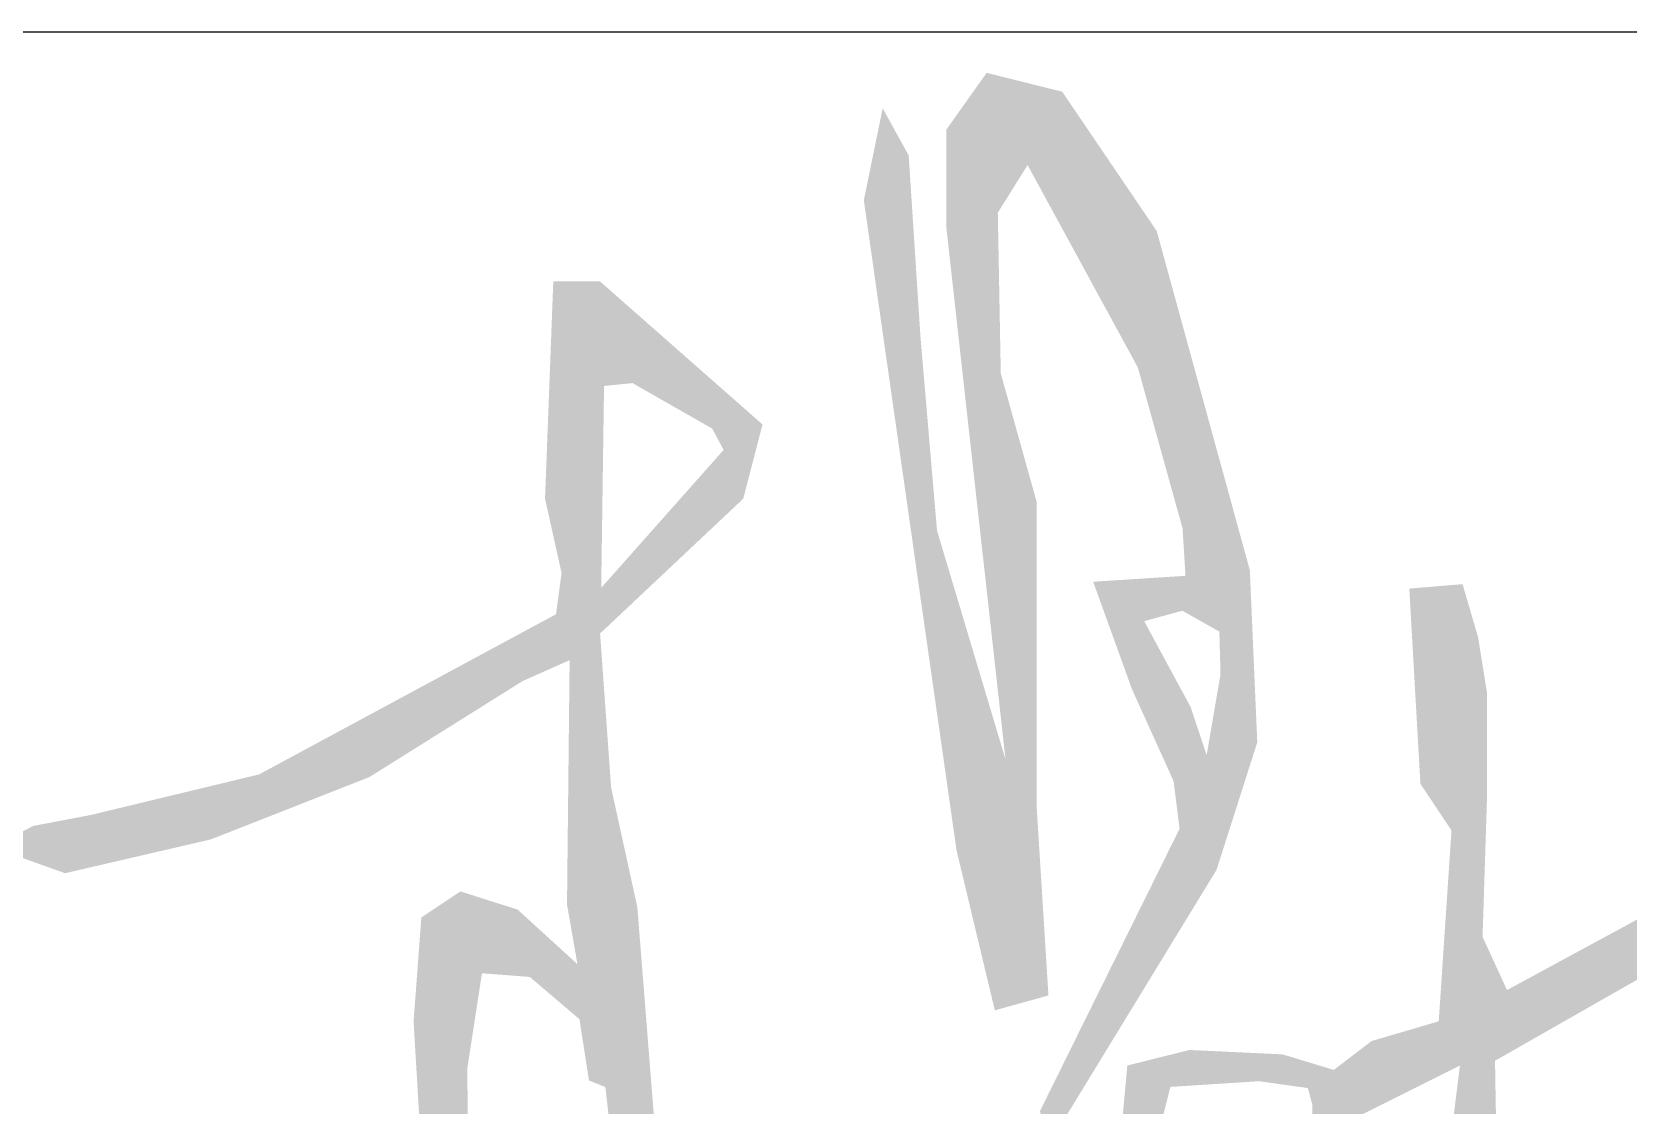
# Model space of a CAD drawing. Extents: x -2746917 to -971774, y -3334247 to -3250358.
# Drawn here: x -2028841 to -2028207, y -3307756 to -3307330 of the extents above; entities that cross this region are included whole.
import ezdxf

# ---------------------------------------------------------------- set-up
doc = ezdxf.new("R2010")
doc.units = 0
doc.header["$LTSCALE"] = 1000
doc.header["$MEASUREMENT"] = 0
doc.layers.get('0').update_dxf_attribs({"linetype": 'CONTINUOUS'})
doc.layers.add('HATCH', color=254, linetype='CONTINUOUS')
doc.layers.add('PUB_TITLE', color=4, linetype='CONTINUOUS')

# ---------------------------------------------------------------- blocks, each defined once
blk = doc.blocks.new('*U3516')
for points in [[(695289.35, -15938.74), (695295.3, -16251.21), (695295.3, -15930.35)], [(695295.3, -16251.21), (695295.3, -15930.35), (695299.53, -16289.18)], [(695299.53, -16289.18), (695299.53, -15931.41), (695300.39, -16296.94)], [(695300.39, -16296.94), (695300.39, -15931.62), (695302.24, -16313.57)], [(695320.74, -15987.61), (695320.74, -15936.7), (695326.29, -15997.8)], [(695278.24, -15954.41), (695286.28, -16170.12), (695286.28, -15943.07)], [(695286.28, -15943.07), (695289.35, -16197.7), (695289.35, -15938.74)], [(695286.28, -16170.12), (695286.28, -15943.07), (695289.35, -16197.7)], [(695289.35, -16197.7), (695289.35, -15938.74), (695295.3, -16251.21)], [(695326.29, -15997.8), (695326.29, -15938.09), (695328.4, -16001.67)], [(695328.4, -16001.67), (695328.4, -15938.62), (695333.69, -16011.39)], [(695333.69, -16011.39), (695333.69, -15939.94), (695342.24, -16027.08)], [(695342.24, -16027.08), (695342.24, -15942.07), (695342.57, -16027.68)], [(695342.57, -16027.68), (695342.57, -15942.56), (695361.44, -16062.33)], [(695222.43, -15992.97), (695230.77, -16091.68), (695230.77, -15952.33)], [(695230.77, -16091.68), (695230.77, -15952.33), (695234.97, -16121.13)], [(695271.05, -15964.56), (695276.64, -16083.39), (695276.64, -15956.67)], [(695276.64, -15956.67), (695278.24, -16097.8), (695278.24, -15954.41)], [(695276.64, -16083.39), (695276.64, -15956.67), (695278.24, -16097.8)], [(695278.24, -16097.8), (695278.24, -15954.41), (695286.28, -16170.12)], [(695234.97, -16121.13), (695234.97, -15959.96), (695237.39, -16138.1)], [(695237.39, -16138.1), (695237.39, -15964.36), (695241.02, -16163.5)], [(695270.37, -15965.51), (695271.05, -16033.14), (695271.05, -15964.56)], [(695270.37, -16027.05), (695270.37, -15965.51), (695271.05, -16033.14)], [(695271.05, -16033.14), (695271.05, -15964.56), (695276.64, -16083.39)], [(695241.02, -16163.5), (695241.02, -15970.94), (695243.25, -16179.14)], [(695243.25, -16179.14), (695243.25, -15974.99), (695246.91, -16204.76)], [(695361.44, -16062.33), (695361.44, -15970.37), (695373.02, -16083.58)], [(695246.91, -16204.76), (695246.91, -15981.63), (695254.03, -16254.71)], [(695219.04, -16009.47), (695222.43, -16033.2), (695222.43, -15992.97)], [(695222.43, -16033.2), (695222.43, -15992.97), (695230.77, -16091.68)], [(695373.02, -16083.58), (695373.02, -15987.43), (695374.01, -16085.41)], [(695374.01, -16085.41), (695374.01, -15988.89), (695378.06, -16092.83)], [(695378.06, -16092.83), (695378.06, -15994.85), (695378.96, -16094.49)], [(695378.96, -16094.49), (695378.96, -15996.18), (695382.65, -16101.27)], [(695382.65, -16101.27), (695382.65, -16001.62), (695385.49, -16106.48)], [(695385.49, -16106.48), (695385.49, -16005.81), (695387.88, -16110.88)], [(695387.88, -16110.88), (695387.88, -16009.33), (695389.19, -16113.28)], [(695389.19, -16113.28), (695389.19, -16011.26), (695393.13, -16127.44)], [(695302.24, -16313.57), (695302.24, -16017.18), (695304.09, -16330.2)], [(695393.13, -16127.44), (695393.13, -16017.06), (695400.9, -16155.38)], [(695400.9, -16155.38), (695400.9, -16028.51), (695402.31, -16160.45)], [(695402.31, -16160.45), (695402.31, -16033.64), (695409.37, -16185.83)], [(695021.1, -16194.79), (695026.23, -16217.84), (695026.23, -16059.89)], [(695026.23, -16217.84), (695026.23, -16059.89), (695027.94, -16225.51)], [(695027.94, -16225.51), (695027.94, -16059.89), (695031.36, -16240.9)], [(695036.37, -16455.97), (695036.37, -16059.89), (695041.21, -16483.79)], [(695041.21, -16516.89), (695041.21, -16059.89), (695042.51, -16517.99)], [(695042.51, -16517.99), (695042.51, -16059.89), (695044.14, -16528.59)], [(695044.14, -16528.59), (695044.14, -16059.89), (695048.37, -16556.04)], [(695048.37, -16556.04), (695048.37, -16059.89), (695053.94, -16558.25)], [(695053.94, -16558.25), (695053.94, -16059.89), (695055.29, -16558.79)], [(695409.37, -16185.83), (695409.37, -16059.36), (695411.39, -16193.13)], [(695411.39, -16193.13), (695411.39, -16066.75), (695414.31, -16203.61)], [(695075.43, -16123), (695075.43, -16077.62), (695078.42, -16124.71)], [(695078.42, -16124.71), (695078.42, -16080.26), (695084.79, -16128.34)], [(695414.31, -16203.61), (695414.31, -16077.36), (695415.09, -16206.43)], [(695415.09, -16206.43), (695415.09, -16080.22), (695415.4, -16207.53)], [(695415.4, -16207.53), (695415.4, -16081.34), (695416.83, -16212.68)], [(695084.79, -16128.34), (695084.79, -16085.86), (695085.01, -16128.47)], [(695085.01, -16128.47), (695085.01, -16086.06), (695087.07, -16129.65)], [(695087.07, -16129.65), (695087.07, -16087.87), (695096.04, -16134.77)], [(695254.03, -16254.71), (695254.03, -16091.26), (695254.24, -16256.16)], [(695254.24, -16256.16), (695254.24, -16094.44), (695261.54, -16307.33)], [(695416.83, -16212.68), (695416.83, -16086.55), (695416.94, -16213.08)], [(695416.94, -16213.08), (695416.94, -16086.96), (695417.05, -16214.86)], [(695417.05, -16214.86), (695417.05, -16087.36), (695418.79, -16242.65)], [(695418.79, -16265.46), (695418.79, -16093.69), (695421.26, -16266.84)], [(695096.04, -16134.77), (695096.04, -16095.77), (695107.64, -16141.39)], [(695421.26, -16266.84), (695421.26, -16102.67), (695421.86, -16267.18)], [(695421.86, -16267.18), (695421.86, -16104.87), (695422.02, -16267.27)], [(695107.64, -16141.39), (695107.64, -16105.98), (695109.54, -16142.47)], [(695109.54, -16142.47), (695109.54, -16107.65), (695111.17, -16143.4)], [(695111.17, -16143.4), (695111.17, -16109.09), (695124.92, -16151.25)], [(695422.02, -16267.27), (695422.02, -16105.45), (695431.92, -16272.84)], [(695124.92, -16151.25), (695124.92, -16121.19), (695131.99, -16164.5)], [(695304.09, -16330.2), (695304.09, -16116.98), (695306.51, -16352.02)], [(695306.51, -16352.02), (695306.51, -16125.66), (695307.03, -16356.69)], [(695431.92, -16272.84), (695431.92, -16141.51), (695438.08, -16276.3)], [(695124.92, -16172.46), (695131.99, -16206.27), (695131.99, -16164.5)], [(695438.08, -16276.3), (695438.08, -16163.97), (695439.81, -16277.27)], [(695111.17, -16187.95), (695124.92, -16212.92), (695124.92, -16172.46)], [(695439.81, -16277.27), (695439.81, -16170.27), (695440.53, -16303.82)], [(695261.54, -16307.33), (695261.54, -16179.91), (695264.5, -16328.09)], [(695096.04, -16205), (695107.64, -16229.19), (695107.64, -16191.93)], [(695107.64, -16191.93), (695109.54, -16227.4), (695109.54, -16189.79)], [(695109.54, -16189.79), (695111.17, -16225.86), (695111.17, -16187.95)], [(695087.07, -16215.1), (695096.04, -16240.11), (695096.04, -16205)], [(695078.42, -16224.85), (695084.79, -16250.7), (695084.79, -16217.68)], [(695084.79, -16217.68), (695085.01, -16250.49), (695085.01, -16217.43)], [(695085.01, -16217.43), (695087.07, -16248.55), (695087.07, -16215.1)], [(695264.5, -16328.09), (695264.5, -16214.58), (695267.05, -16345.91)], [(695267.05, -16345.91), (695267.05, -16223.07), (695268.91, -16358.95)], [(695063.08, -16242.14), (695075.43, -16259.51), (695075.43, -16228.23)], [(695075.43, -16228.23), (695078.42, -16256.69), (695078.42, -16224.85)], [(695268.91, -16358.95), (695268.91, -16229.29), (695270.37, -16369.24)], [(695270.37, -16369.24), (695270.37, -16234.19), (695271.05, -16373.99)], [(695027.94, -16266.51), (695031.36, -16297.27), (695031.36, -16240.9)], [(695058.56, -16247.23), (695062.13, -16272.03), (695062.13, -16243.21)], [(695062.13, -16243.21), (695063.08, -16271.13), (695063.08, -16242.14)], [(695271.05, -16373.99), (695271.05, -16236.46), (695276.64, -16413.16)], [(695393.13, -16244.3), (695400.9, -16268.7), (695400.9, -16243.8)], [(695400.9, -16243.8), (695402.31, -16268.31), (695402.31, -16243.71)], [(695402.31, -16243.71), (695409.37, -16266.39), (695409.37, -16243.25)], [(695409.37, -16243.25), (695411.39, -16265.84), (695411.39, -16243.12)], [(695411.39, -16243.12), (695414.31, -16265.04), (695414.31, -16242.94)], [(695414.31, -16242.94), (695415.09, -16264.83), (695415.09, -16242.89)], [(695415.09, -16242.89), (695415.4, -16264.75), (695415.4, -16242.87)], [(695415.4, -16242.87), (695416.83, -16264.36), (695416.83, -16242.77)], [(695416.83, -16264.36), (695416.83, -16242.77), (695416.94, -16264.42)], [(695416.83, -16242.77), (695416.94, -16264.42), (695416.94, -16242.77)], [(695416.94, -16242.77), (695417.05, -16264.48), (695417.05, -16242.76)], [(695416.94, -16264.42), (695416.94, -16242.77), (695417.05, -16264.48)], [(695417.05, -16242.76), (695418.79, -16265.46), (695418.79, -16242.65)], [(695417.05, -16264.48), (695417.05, -16242.76), (695418.79, -16265.46)], [(695055.98, -16250.14), (695057.75, -16276.15), (695057.75, -16248.14)], [(695057.75, -16248.14), (695058.56, -16275.39), (695058.56, -16247.23)], [(695361.44, -16246.34), (695373.02, -16278.37), (695373.02, -16245.6)], [(695373.02, -16245.6), (695374.01, -16281.13), (695374.01, -16245.53)], [(695373.02, -16278.37), (695373.02, -16245.6), (695374.01, -16281.13)], [(695374.01, -16245.53), (695378.06, -16292.31), (695378.06, -16245.27)], [(695374.01, -16281.13), (695374.01, -16245.53), (695378.06, -16292.31)], [(695378.06, -16245.27), (695378.96, -16294.8), (695378.96, -16245.22)], [(695378.06, -16292.31), (695378.06, -16245.27), (695378.96, -16294.8)], [(695378.96, -16245.22), (695382.65, -16305.02), (695382.65, -16244.98)], [(695378.96, -16294.8), (695378.96, -16245.22), (695382.65, -16305.02)], [(695382.65, -16244.98), (695385.49, -16312.88), (695385.49, -16244.79)], [(695382.65, -16305.02), (695382.65, -16244.98), (695385.49, -16312.88)], [(695385.49, -16244.79), (695387.88, -16318.17), (695387.88, -16244.64)], [(695385.49, -16312.88), (695385.49, -16244.79), (695387.88, -16318.17)], [(695387.88, -16244.64), (695389.19, -16321.07), (695389.19, -16244.56)], [(695387.88, -16318.17), (695387.88, -16244.64), (695389.19, -16321.07)], [(695389.19, -16244.56), (695393.13, -16329.77), (695393.13, -16244.3)], [(695389.19, -16321.07), (695389.19, -16244.56), (695393.13, -16329.77)], [(695557.75, -16250.6), (695564.65, -16371.8), (695564.65, -16250.02)], [(695564.65, -16250.02), (695571.94, -16382.73), (695571.94, -16249.42)], [(695564.65, -16371.8), (695564.65, -16250.02), (695571.94, -16382.73)], [(695571.94, -16249.42), (695575.96, -16388.76), (695575.96, -16249.08)], [(695571.94, -16382.73), (695571.94, -16249.42), (695575.96, -16388.76)], [(695575.96, -16249.08), (695576.04, -16388.86), (695576.04, -16249.07)], [(695575.96, -16388.76), (695575.96, -16249.08), (695576.04, -16388.86)], [(695576.04, -16249.07), (695577.05, -16390.39), (695577.05, -16248.99)], [(695576.04, -16388.86), (695576.04, -16249.07), (695577.05, -16390.39)], [(695577.05, -16248.99), (695577.52, -16391.08), (695577.52, -16248.95)], [(695577.05, -16390.39), (695577.05, -16248.99), (695577.52, -16391.08)], [(695577.52, -16248.95), (695583.95, -16400.72), (695583.95, -16248.42)], [(695577.52, -16391.08), (695577.52, -16248.95), (695583.95, -16400.72)], [(695583.95, -16248.42), (695589.2, -16546.76), (695589.2, -16247.98)], [(695589.2, -16247.98), (695590.84, -16846.58), (695590.84, -16247.84)], [(695276.64, -16413.16), (695276.64, -16255.13), (695278.24, -16419.85)], [(695278.24, -16419.85), (695278.24, -16260.48), (695286.28, -16453.49)], [(695011.65, -16275.3), (695021.1, -16301.82), (695021.1, -16270.2)], [(695021.1, -16270.2), (695026.23, -16299.55), (695026.23, -16267.43)], [(695026.23, -16267.43), (695027.94, -16298.79), (695027.94, -16266.51)], [(695393.13, -16329.77), (695393.13, -16270.81), (695400.9, -16346.95)], [(694993.46, -16285.11), (695004.07, -16309.97), (695004.07, -16279.38)], [(695004.07, -16279.38), (695005.94, -16308.81), (695005.94, -16278.38)], [(695005.94, -16278.38), (695007.3, -16307.95), (695007.3, -16277.64)], [(695007.3, -16277.64), (695011.65, -16306.02), (695011.65, -16275.3)], [(695055.29, -16558.79), (695055.29, -16278.47), (695055.98, -16559.07)], [(694975.26, -16294.93), (694981.94, -16323.84), (694981.94, -16291.32)], [(694981.94, -16291.32), (694991.08, -16318.11), (694991.08, -16286.39)], [(694991.08, -16286.39), (694993.46, -16316.62), (694993.46, -16285.11)], [(695055.98, -16559.07), (695055.98, -16288.17), (695057.75, -16559.77)], [(695286.28, -16453.49), (695286.28, -16287.36), (695289.35, -16466.32)], [(695400.9, -16346.95), (695400.9, -16285.17), (695402.31, -16350.07)], [(695402.31, -16350.07), (695402.31, -16287.77), (695409.37, -16365.68)], [(694952.58, -16307.16), (694959.53, -16337.88), (694959.53, -16303.41)], [(694959.53, -16303.41), (694968.54, -16332.23), (694968.54, -16298.55)], [(694968.54, -16298.55), (694972.79, -16329.57), (694972.79, -16296.26)], [(694972.79, -16296.26), (694973.94, -16328.85), (694973.94, -16295.64)], [(694973.94, -16295.64), (694975.26, -16328.02), (694975.26, -16294.93)], [(695034.75, -16446.68), (695036.37, -16455.97), (695036.37, -16295.05)], [(695289.35, -16466.32), (695289.35, -16297.61), (695295.3, -16491.2)], [(695409.37, -16365.68), (695409.37, -16300.82), (695411.39, -16370.17)], [(694939.48, -16314.23), (694942.46, -16348.57), (694942.46, -16312.62)], [(694942.46, -16312.62), (694944.32, -16347.41), (694944.32, -16311.62)], [(694944.32, -16311.62), (694952.58, -16342.23), (694952.58, -16307.16)], [(695057.75, -16559.77), (695057.75, -16312.91), (695058.56, -16560.09)], [(695411.39, -16370.17), (695411.39, -16304.57), (695414.31, -16393.47)], [(695414.31, -16393.47), (695414.31, -16309.95), (695415.09, -16399.74)], [(695438.08, -16318.09), (695439.81, -16419.78), (695439.81, -16308.02)], [(695439.81, -16308.02), (695440.53, -16417.53), (695440.53, -16303.82)], [(694912.02, -16329.04), (694939.48, -16350.44), (694939.48, -16314.23)], [(695295.3, -16491.2), (695295.3, -16317.49), (695299.53, -16508.86)], [(695431.92, -16354.04), (695438.08, -16425.2), (695438.08, -16318.09)], [(694843.55, -16365.98), (694912.02, -16367.64), (694912.02, -16329.04)], [(695058.56, -16560.09), (695058.56, -16324.19), (695062.13, -16590.87)], [(695299.53, -16508.86), (695299.53, -16331.6), (695300.39, -16512.47)], [(694813.51, -16373.22), (694843.55, -16394.55), (694843.55, -16365.98)], [(694843.55, -16394.55), (694843.55, -16365.98), (694912.02, -16367.64)], [(694739.04, -16391.17), (694813.51, -16406.36), (694813.51, -16373.22)], [(695062.13, -16590.87), (695062.13, -16374.09), (695063.08, -16599.05)], [(695063.08, -16599.05), (695063.08, -16378.42), (695075.43, -16705.54)], [(694723.08, -16394.21), (694739.04, -16423.63), (694739.04, -16391.17)], [(694739.04, -16423.63), (694739.04, -16391.17), (694813.51, -16406.36)], [(694677.86, -16411.19), (694703.14, -16420.21), (694703.14, -16398)], [(694703.14, -16398), (694723.08, -16427.33), (694723.08, -16394.21)], [(694703.14, -16420.21), (694703.14, -16398), (694723.08, -16427.33)], [(695411.39, -16407.22), (695414.31, -16464.13), (695414.31, -16401.32)], [(695414.31, -16401.32), (695415.09, -16462.84), (695415.09, -16399.74)], [(695577.52, -16497.11), (695583.95, -16549.38), (695583.95, -16400.72)], [(695402.31, -16425.59), (695409.37, -16472.22), (695409.37, -16411.32)], [(695409.37, -16411.32), (695411.39, -16468.9), (695411.39, -16407.22)], [(695393.13, -16444.15), (695400.9, -16486.09), (695400.9, -16428.44)], [(695400.9, -16428.44), (695402.31, -16483.78), (695402.31, -16425.59)], [(694959.53, -16444.62), (694968.54, -16885.68), (694968.54, -16438.62)], [(694968.54, -16885.68), (694968.54, -16438.62), (694972.79, -16898.6)], [(695075.43, -16705.54), (695075.43, -16434.78), (695078.42, -16731.35)], [(694944.32, -16454.75), (694952.58, -16740.91), (694952.58, -16449.25)], [(694952.58, -16449.25), (694959.53, -16858.28), (694959.53, -16444.62)], [(694952.58, -16740.91), (694952.58, -16449.25), (694959.53, -16858.28)], [(694959.53, -16858.28), (694959.53, -16444.62), (694968.54, -16885.68)], [(694981.94, -16489.45), (694981.94, -16442.88), (694991.08, -16490.16)], [(694991.08, -16490.16), (694991.08, -16445.78), (694993.46, -16490.34)], [(694993.46, -16490.34), (694993.46, -16446.54), (695004.07, -16491.15)], [(695004.07, -16491.15), (695004.07, -16449.91), (695005.94, -16491.3)], [(695005.94, -16491.3), (695005.94, -16451.61), (695007.3, -16491.4)], [(695078.42, -16731.35), (695078.42, -16448.44), (695084.79, -16786.26)], [(695387.88, -16454.76), (695389.19, -16505.26), (695389.19, -16452.11)], [(695389.19, -16452.11), (695393.13, -16498.81), (695393.13, -16444.15)], [(695618.42, -16499.88), (695716.08, -16483.87), (695716.08, -16446.95)], [(694942.46, -16479.46), (694944.32, -16601.16), (694944.32, -16454.75)], [(694944.32, -16601.16), (694944.32, -16454.75), (694952.58, -16740.91)], [(695007.3, -16491.4), (695007.3, -16452.85), (695011.65, -16491.74)], [(695011.65, -16491.74), (695011.65, -16456.82), (695021.1, -16499.78)], [(695382.65, -16465.35), (695385.49, -16511.32), (695385.49, -16459.61)], [(695385.49, -16459.61), (695387.88, -16507.4), (695387.88, -16454.76)], [(695021.1, -16499.78), (695021.1, -16465.45), (695026.23, -16504.14)], [(695026.23, -16504.14), (695026.23, -16470.12), (695027.94, -16505.6)], [(695027.94, -16505.6), (695027.94, -16471.68), (695031.36, -16508.51)], [(695378.96, -16472.82), (695382.65, -16515.97), (695382.65, -16465.35)], [(694939.48, -16519.28), (694942.46, -16569.8), (694942.46, -16479.46)], [(694942.46, -16569.8), (694942.46, -16479.46), (694944.32, -16601.16)], [(695031.36, -16508.51), (695031.36, -16474.8), (695034.75, -16511.39)], [(695034.75, -16511.39), (695034.75, -16477.9), (695036.37, -16512.77)], [(695036.37, -16512.77), (695036.37, -16479.37), (695041.21, -16516.89)], [(695374.01, -16482.82), (695378.06, -16523.49), (695378.06, -16474.64)], [(695378.06, -16474.64), (695378.96, -16522.02), (695378.96, -16472.82)], [(695361.44, -16508.24), (695373.02, -16531.75), (695373.02, -16484.83)], [(695373.02, -16484.83), (695374.01, -16530.11), (695374.01, -16482.82)], [(695618.42, -16539.54), (695618.42, -16499.88), (695716.08, -16483.87)], [(695577.05, -16504.02), (695577.52, -16552.6), (695577.52, -16497.11)], [(695342.57, -16546.41), (695361.44, -16550.7), (695361.44, -16508.24)], [(695576.04, -16519.28), (695577.05, -16552.83), (695577.05, -16504.02)], [(695564.65, -16522.64), (695571.94, -16555.38), (695571.94, -16520.49)], [(695571.94, -16520.49), (695575.96, -16553.37), (695575.96, -16519.31)], [(695575.96, -16519.31), (695576.04, -16553.33), (695576.04, -16519.28)], [(695084.79, -16786.26), (695084.79, -16528.7), (695085.01, -16787.35)], [(695085.01, -16787.35), (695085.01, -16531.5), (695087.07, -16797.44)], [(695534.31, -16531.56), (695542.2, -16570.24), (695542.2, -16529.24)], [(695542.2, -16529.24), (695546.16, -16568.25), (695546.16, -16528.07)], [(695546.16, -16528.07), (695557.75, -16562.47), (695557.75, -16524.66)], [(695557.75, -16524.66), (695564.65, -16559.02), (695564.65, -16522.64)], [(695402.31, -16541.8), (695409.37, -16560.02), (695409.37, -16540.04)], [(695409.37, -16540.04), (695411.39, -16559.89), (695411.39, -16539.53)], [(695411.39, -16539.53), (695414.31, -16559.7), (695414.31, -16538.81)], [(695414.31, -16538.81), (695415.09, -16559.65), (695415.09, -16538.61)], [(695415.09, -16538.61), (695415.4, -16559.63), (695415.4, -16538.53)], [(695415.4, -16538.53), (695416.83, -16559.54), (695416.83, -16538.18)], [(695416.83, -16538.18), (695416.94, -16559.53), (695416.94, -16538.15)], [(695416.94, -16538.15), (695417.05, -16559.52), (695417.05, -16538.12)], [(695417.05, -16538.12), (695418.79, -16559.41), (695418.79, -16537.69)], [(695418.79, -16537.69), (695421.26, -16559.25), (695421.26, -16537.07)], [(695464.42, -16556.49), (695464.42, -16539.12), (695466.54, -16556.79)], [(695466.54, -16556.79), (695466.54, -16539.23), (695468.36, -16557.04)], [(695468.36, -16557.04), (695468.36, -16539.31), (695473.34, -16557.73)], [(695473.34, -16557.73), (695473.34, -16539.55), (695479.16, -16558.55)], [(695479.16, -16558.55), (695479.16, -16539.83), (695494.77, -16560.72)], [(695513.57, -16547.41), (695532.92, -16574.87), (695532.92, -16532.62)], [(695532.92, -16532.62), (695534.31, -16574.17), (695534.31, -16531.56)], [(694972.79, -16898.6), (694972.79, -16548.82), (694973.94, -16902.07)], [(695333.69, -16564.36), (695342.24, -16582.15), (695342.24, -16547.08)], [(695342.24, -16547.08), (695342.57, -16581.61), (695342.57, -16546.41)], [(695378.96, -16587.45), (695382.65, -16658.07), (695382.65, -16546.71)], [(695382.65, -16546.71), (695385.49, -16660.42), (695385.49, -16546)], [(695382.65, -16658.07), (695382.65, -16546.71), (695385.49, -16660.42)], [(695385.49, -16546), (695387.88, -16662.4), (695387.88, -16545.4)], [(695385.49, -16660.42), (695385.49, -16546), (695387.88, -16662.4)], [(695387.88, -16545.4), (695389.19, -16663.48), (695389.19, -16545.08)], [(695387.88, -16662.4), (695387.88, -16545.4), (695389.19, -16663.48)], [(695389.19, -16545.08), (695393.13, -16666.73), (695393.13, -16544.09)], [(695389.19, -16663.48), (695389.19, -16545.08), (695393.13, -16666.73)], [(695393.13, -16544.09), (695400.9, -16673.16), (695400.9, -16542.15)], [(695393.13, -16666.73), (695393.13, -16544.09), (695400.9, -16673.16)], [(695400.9, -16542.15), (695402.31, -16674.32), (695402.31, -16541.8)], [(695400.9, -16673.16), (695400.9, -16542.15), (695402.31, -16674.32)], [(695494.77, -16560.72), (695494.77, -16544.57), (695494.85, -16561.04)], [(695494.85, -16561.04), (695494.85, -16544.6), (695497.59, -16571.3)], [(695510.88, -16549.47), (695513.06, -16584.79), (695513.06, -16547.8)], [(695513.06, -16547.8), (695513.57, -16584.53), (695513.57, -16547.41)], [(695583.95, -16588.77), (695589.2, -16852.96), (695589.2, -16546.76)], [(695087.07, -16797.44), (695087.07, -16557.47), (695096.04, -16841.33)], [(695328.4, -16575.07), (695333.69, -16596.14), (695333.69, -16564.36)]]:
    blk.add_solid(points)
at = {"extrusion": (0, 0, -1)}
for points in [[(-695295.3, -15930.35), (-695299.53, -16289.18), (-695299.53, -15931.41)], [(-695299.53, -15931.41), (-695300.39, -16296.94), (-695300.39, -15931.62)], [(-695300.39, -15931.62), (-695302.24, -16313.57), (-695302.24, -15932.08)], [(-695302.24, -16017.18), (-695302.24, -15932.08), (-695304.09, -16014.23)], [(-695302.24, -15932.08), (-695304.09, -16014.23), (-695304.09, -15932.54)], [(-695304.09, -16014.23), (-695304.09, -15932.54), (-695306.51, -16010.35)], [(-695304.09, -15932.54), (-695306.51, -16010.35), (-695306.51, -15933.15)], [(-695306.51, -16010.35), (-695306.51, -15933.15), (-695307.03, -16009.52)], [(-695306.51, -15933.15), (-695307.03, -16009.52), (-695307.03, -15933.28)], [(-695307.03, -16009.52), (-695307.03, -15933.28), (-695309.49, -16005.59)], [(-695307.03, -15933.28), (-695309.49, -16005.59), (-695309.49, -15933.89)], [(-695309.49, -16005.59), (-695309.49, -15933.89), (-695318.71, -15990.86)], [(-695309.49, -15933.89), (-695318.71, -15990.86), (-695318.71, -15936.2)], [(-695318.71, -15990.86), (-695318.71, -15936.2), (-695320.74, -15987.61)], [(-695318.71, -15936.2), (-695320.74, -15987.61), (-695320.74, -15936.7)], [(-695320.74, -15936.7), (-695326.29, -15997.8), (-695326.29, -15938.09)], [(-695326.29, -15938.09), (-695328.4, -16001.67), (-695328.4, -15938.62)], [(-695328.4, -15938.62), (-695333.69, -16011.39), (-695333.69, -15939.94)], [(-695333.69, -15939.94), (-695342.24, -16027.08), (-695342.24, -15942.07)], [(-695342.24, -15942.07), (-695342.57, -16027.68), (-695342.57, -15942.56)], [(-695342.57, -15942.56), (-695361.44, -16062.33), (-695361.44, -15970.37)], [(-695230.77, -15952.33), (-695234.97, -16121.13), (-695234.97, -15959.96)], [(-695234.97, -15959.96), (-695237.39, -16138.1), (-695237.39, -15964.36)], [(-695237.39, -15964.36), (-695241.02, -16163.5), (-695241.02, -15970.94)], [(-695241.02, -15970.94), (-695243.25, -16179.14), (-695243.25, -15974.99)], [(-695243.25, -15974.99), (-695246.91, -16204.76), (-695246.91, -15981.63)], [(-695361.44, -15970.37), (-695373.02, -16083.58), (-695373.02, -15987.43)], [(-695246.91, -15981.63), (-695254.03, -16254.71), (-695254.03, -16091.26)], [(-695373.02, -15987.43), (-695374.01, -16085.41), (-695374.01, -15988.89)], [(-695374.01, -15988.89), (-695378.06, -16092.83), (-695378.06, -15994.85)], [(-695378.06, -15994.85), (-695378.96, -16094.49), (-695378.96, -15996.18)], [(-695378.96, -15996.18), (-695382.65, -16101.27), (-695382.65, -16001.62)], [(-695382.65, -16001.62), (-695385.49, -16106.48), (-695385.49, -16005.81)], [(-695385.49, -16005.81), (-695387.88, -16110.88), (-695387.88, -16009.33)], [(-695387.88, -16009.33), (-695389.19, -16113.28), (-695389.19, -16011.26)], [(-695389.19, -16011.26), (-695393.13, -16127.44), (-695393.13, -16017.06)], [(-695302.24, -16017.18), (-695304.09, -16330.2), (-695304.09, -16116.98)], [(-695393.13, -16017.06), (-695400.9, -16155.38), (-695400.9, -16028.51)], [(-695400.9, -16028.51), (-695402.31, -16160.45), (-695402.31, -16033.64)], [(-695402.31, -16033.64), (-695409.37, -16185.83), (-695409.37, -16059.36)], [(-695026.23, -16059.89), (-695027.94, -16225.51), (-695027.94, -16059.89)], [(-695027.94, -16059.89), (-695031.36, -16240.9), (-695031.36, -16059.89)], [(-695031.36, -16297.27), (-695031.36, -16059.89), (-695034.75, -16295.76)], [(-695031.36, -16059.89), (-695034.75, -16295.76), (-695034.75, -16059.89)], [(-695034.75, -16295.76), (-695034.75, -16059.89), (-695036.37, -16295.05)], [(-695034.75, -16059.89), (-695036.37, -16295.05), (-695036.37, -16059.89)], [(-695036.37, -16059.89), (-695041.21, -16483.79), (-695041.21, -16059.89)], [(-695041.21, -16059.89), (-695042.51, -16517.99), (-695042.51, -16059.89)], [(-695042.51, -16059.89), (-695044.14, -16528.59), (-695044.14, -16059.89)], [(-695044.14, -16059.89), (-695048.37, -16556.04), (-695048.37, -16059.89)], [(-695048.37, -16059.89), (-695053.94, -16558.25), (-695053.94, -16059.89)], [(-695053.94, -16059.89), (-695055.29, -16558.79), (-695055.29, -16059.89)], [(-695055.29, -16278.47), (-695055.29, -16059.89), (-695055.98, -16277.81)], [(-695055.29, -16059.89), (-695055.98, -16277.81), (-695055.98, -16060.5)], [(-695055.98, -16250.14), (-695055.98, -16060.5), (-695057.75, -16124.77)], [(-695055.98, -16060.5), (-695057.75, -16124.77), (-695057.75, -16062.06)], [(-695057.75, -16124.77), (-695057.75, -16062.06), (-695058.56, -16124.68)], [(-695057.75, -16062.06), (-695058.56, -16124.68), (-695058.56, -16062.77)], [(-695058.56, -16124.68), (-695058.56, -16062.77), (-695062.13, -16124.33)], [(-695058.56, -16062.77), (-695062.13, -16124.33), (-695062.13, -16065.91)], [(-695409.37, -16059.36), (-695411.39, -16193.13), (-695411.39, -16066.75)], [(-695062.13, -16124.33), (-695062.13, -16065.91), (-695063.08, -16124.23)], [(-695062.13, -16065.91), (-695063.08, -16124.23), (-695063.08, -16066.75)], [(-695063.08, -16124.23), (-695063.08, -16066.75), (-695075.43, -16123)], [(-695063.08, -16066.75), (-695075.43, -16123), (-695075.43, -16077.62)], [(-695411.39, -16066.75), (-695414.31, -16203.61), (-695414.31, -16077.36)], [(-695075.43, -16077.62), (-695078.42, -16124.71), (-695078.42, -16080.26)], [(-695078.42, -16080.26), (-695084.79, -16128.34), (-695084.79, -16085.86)], [(-695414.31, -16077.36), (-695415.09, -16206.43), (-695415.09, -16080.22)], [(-695415.09, -16080.22), (-695415.4, -16207.53), (-695415.4, -16081.34)], [(-695415.4, -16081.34), (-695416.83, -16212.68), (-695416.83, -16086.55)], [(-695084.79, -16085.86), (-695085.01, -16128.47), (-695085.01, -16086.06)], [(-695085.01, -16086.06), (-695087.07, -16129.65), (-695087.07, -16087.87)], [(-695087.07, -16087.87), (-695096.04, -16134.77), (-695096.04, -16095.77)], [(-695254.03, -16091.26), (-695254.24, -16256.16), (-695254.24, -16094.44)], [(-695254.24, -16094.44), (-695261.54, -16307.33), (-695261.54, -16179.91)], [(-695416.83, -16086.55), (-695416.94, -16213.08), (-695416.94, -16086.96)], [(-695416.94, -16086.96), (-695417.05, -16214.86), (-695417.05, -16087.36)], [(-695417.05, -16087.36), (-695418.79, -16242.65), (-695418.79, -16093.69)], [(-695418.79, -16093.69), (-695421.26, -16266.84), (-695421.26, -16102.67)], [(-695096.04, -16095.77), (-695107.64, -16141.39), (-695107.64, -16105.98)], [(-695421.26, -16102.67), (-695421.86, -16267.18), (-695421.86, -16104.87)], [(-695421.86, -16104.87), (-695422.02, -16267.27), (-695422.02, -16105.45)], [(-695107.64, -16105.98), (-695109.54, -16142.47), (-695109.54, -16107.65)], [(-695109.54, -16107.65), (-695111.17, -16143.4), (-695111.17, -16109.09)], [(-695111.17, -16109.09), (-695124.92, -16151.25), (-695124.92, -16121.19)], [(-695422.02, -16105.45), (-695431.92, -16272.84), (-695431.92, -16141.51)], [(-695124.92, -16121.19), (-695131.99, -16164.5), (-695131.99, -16127.42)], [(-695304.09, -16116.98), (-695306.51, -16352.02), (-695306.51, -16125.66)], [(-695131.99, -16206.27), (-695131.99, -16127.42), (-695132.43, -16205.85)], [(-695131.99, -16127.42), (-695132.43, -16205.85), (-695132.43, -16127.8)], [(-695132.43, -16205.85), (-695132.43, -16127.8), (-695132.63, -16205.66)], [(-695132.43, -16127.8), (-695132.63, -16205.66), (-695132.63, -16127.98)], [(-695132.63, -16205.66), (-695132.63, -16127.98), (-695140.61, -16198.16)], [(-695132.63, -16127.98), (-695140.61, -16198.16), (-695140.61, -16135)], [(-695140.61, -16198.16), (-695140.61, -16135), (-695144.18, -16194.79)], [(-695140.61, -16135), (-695144.18, -16194.79), (-695144.18, -16138.15)], [(-695306.51, -16125.66), (-695307.03, -16356.69), (-695307.03, -16127.52)], [(-695307.03, -16510.63), (-695307.03, -16127.52), (-695309.49, -16509.94)], [(-695307.03, -16127.52), (-695309.49, -16509.94), (-695309.49, -16136.32)], [(-695144.18, -16194.79), (-695144.18, -16138.15), (-695150.41, -16170.78)], [(-695144.18, -16138.15), (-695150.41, -16170.78), (-695150.41, -16143.64)], [(-695150.41, -16170.78), (-695150.41, -16143.64), (-695156.15, -16148.68)], [(-695309.49, -16509.94), (-695309.49, -16136.32), (-695318.71, -16507.39)], [(-695309.49, -16136.32), (-695318.71, -16507.39), (-695318.71, -16169.31)], [(-695431.92, -16141.51), (-695438.08, -16276.3), (-695438.08, -16163.97)], [(-695438.08, -16163.97), (-695439.81, -16277.27), (-695439.81, -16170.27)], [(-695124.92, -16212.92), (-695124.92, -16172.46), (-695131.99, -16206.27)], [(-695318.71, -16507.39), (-695318.71, -16169.31), (-695320.74, -16506.82)], [(-695318.71, -16169.31), (-695320.74, -16506.82), (-695320.74, -16176.59)], [(-695439.81, -16170.27), (-695440.53, -16303.82), (-695440.53, -16172.89)], [(-695440.53, -16417.53), (-695440.53, -16172.89), (-695441.83, -16413.44)], [(-695440.53, -16172.89), (-695441.83, -16413.44), (-695441.83, -16177.64)], [(-695261.54, -16179.91), (-695264.5, -16328.09), (-695264.5, -16214.58)], [(-695320.74, -16506.82), (-695320.74, -16176.59), (-695326.29, -16505.28)], [(-695320.74, -16176.59), (-695326.29, -16505.28), (-695326.29, -16196.45)], [(-695441.83, -16413.44), (-695441.83, -16177.64), (-695447.38, -16396.08)], [(-695441.83, -16177.64), (-695447.38, -16396.08), (-695447.38, -16197.83)], [(-695107.64, -16229.19), (-695107.64, -16191.93), (-695109.54, -16227.4)], [(-695109.54, -16227.4), (-695109.54, -16189.79), (-695111.17, -16225.86)], [(-695111.17, -16225.86), (-695111.17, -16187.95), (-695124.92, -16212.92)], [(-695447.38, -16396.08), (-695447.38, -16197.83), (-695451.81, -16382.18)], [(-695447.38, -16197.83), (-695451.81, -16382.18), (-695451.81, -16213.99)], [(-695096.04, -16240.11), (-695096.04, -16205), (-695107.64, -16229.19)], [(-695451.81, -16382.18), (-695451.81, -16213.99), (-695456.68, -16366.94)], [(-695451.81, -16213.99), (-695456.68, -16366.94), (-695456.68, -16231.71)], [(-695084.79, -16250.7), (-695084.79, -16217.68), (-695085.01, -16250.49)], [(-695085.01, -16250.49), (-695085.01, -16217.43), (-695087.07, -16248.55)], [(-695087.07, -16248.55), (-695087.07, -16215.1), (-695096.04, -16240.11)], [(-695264.5, -16214.58), (-695267.05, -16345.91), (-695267.05, -16223.07)], [(-695267.05, -16223.07), (-695268.91, -16358.95), (-695268.91, -16229.29)], [(-695075.43, -16259.51), (-695075.43, -16228.23), (-695078.42, -16256.69)], [(-695078.42, -16256.69), (-695078.42, -16224.85), (-695084.79, -16250.7)], [(-695268.91, -16229.29), (-695270.37, -16369.24), (-695270.37, -16234.19)], [(-695270.37, -16234.19), (-695271.05, -16373.99), (-695271.05, -16236.46)], [(-695456.68, -16366.94), (-695456.68, -16231.71), (-695458.74, -16360.47)], [(-695456.68, -16231.71), (-695458.74, -16360.47), (-695458.74, -16239.23)], [(-695062.13, -16272.03), (-695062.13, -16243.21), (-695063.08, -16271.13)], [(-695063.08, -16271.13), (-695063.08, -16242.14), (-695075.43, -16259.51)], [(-695271.05, -16236.46), (-695276.64, -16413.16), (-695276.64, -16255.13)], [(-695400.9, -16268.7), (-695400.9, -16243.8), (-695402.31, -16268.31)], [(-695402.31, -16268.31), (-695402.31, -16243.71), (-695409.37, -16266.39)], [(-695409.37, -16266.39), (-695409.37, -16243.25), (-695411.39, -16265.84)], [(-695411.39, -16265.84), (-695411.39, -16243.12), (-695414.31, -16265.04)], [(-695414.31, -16265.04), (-695414.31, -16242.94), (-695415.09, -16264.83)], [(-695415.09, -16264.83), (-695415.09, -16242.89), (-695415.4, -16264.75)], [(-695415.4, -16264.75), (-695415.4, -16242.87), (-695416.83, -16264.36)], [(-695458.74, -16360.47), (-695458.74, -16239.23), (-695460.09, -16356.25)], [(-695458.74, -16239.23), (-695460.09, -16356.25), (-695460.09, -16270.45)], [(-695055.98, -16277.81), (-695055.98, -16250.14), (-695057.75, -16276.15)], [(-695057.75, -16276.15), (-695057.75, -16248.14), (-695058.56, -16275.39)], [(-695058.56, -16275.39), (-695058.56, -16247.23), (-695062.13, -16272.03)], [(-695393.13, -16270.81), (-695393.13, -16244.3), (-695400.9, -16268.7)], [(-695583.95, -16549.38), (-695583.95, -16248.42), (-695589.2, -16546.76)], [(-695589.2, -16852.96), (-695589.2, -16247.98), (-695590.84, -16846.58)], [(-695590.84, -16846.58), (-695590.84, -16247.84), (-695596.11, -16826.06)], [(-695590.84, -16247.84), (-695596.11, -16826.06), (-695596.11, -16265.88)], [(-695276.64, -16255.13), (-695278.24, -16419.85), (-695278.24, -16260.48)], [(-695278.24, -16260.48), (-695286.28, -16453.49), (-695286.28, -16287.36)], [(-695021.1, -16301.82), (-695021.1, -16270.2), (-695026.23, -16299.55)], [(-695026.23, -16299.55), (-695026.23, -16267.43), (-695027.94, -16298.79)], [(-695027.94, -16298.79), (-695027.94, -16266.51), (-695031.36, -16297.27)], [(-695393.13, -16270.81), (-695400.9, -16346.95), (-695400.9, -16285.17)], [(-695460.09, -16356.25), (-695460.09, -16270.45), (-695463.35, -16346.04)], [(-695596.11, -16826.06), (-695596.11, -16265.88), (-695600.49, -16776.84)], [(-695596.11, -16265.88), (-695600.49, -16776.84), (-695600.49, -16280.9)], [(-695004.07, -16309.97), (-695004.07, -16279.38), (-695005.94, -16308.81)], [(-695005.94, -16308.81), (-695005.94, -16278.38), (-695007.3, -16307.95)], [(-695007.3, -16307.95), (-695007.3, -16277.64), (-695011.65, -16306.02)], [(-695011.65, -16306.02), (-695011.65, -16275.3), (-695021.1, -16301.82)], [(-695055.29, -16278.47), (-695055.98, -16559.07), (-695055.98, -16288.17)], [(-695600.49, -16776.84), (-695600.49, -16280.9), (-695603.25, -16745.82)], [(-695600.49, -16280.9), (-695603.25, -16745.82), (-695603.25, -16298.13)], [(-694981.94, -16323.84), (-694981.94, -16291.32), (-694991.08, -16318.11)], [(-694991.08, -16318.11), (-694991.08, -16286.39), (-694993.46, -16316.62)], [(-694993.46, -16316.62), (-694993.46, -16285.11), (-695004.07, -16309.97)], [(-695055.98, -16288.17), (-695057.75, -16559.77), (-695057.75, -16312.91)], [(-695286.28, -16287.36), (-695289.35, -16466.32), (-695289.35, -16297.61)], [(-695400.9, -16285.17), (-695402.31, -16350.07), (-695402.31, -16287.77)], [(-695402.31, -16287.77), (-695409.37, -16365.68), (-695409.37, -16300.82)], [(-694959.53, -16337.88), (-694959.53, -16303.41), (-694968.54, -16332.23)], [(-694968.54, -16332.23), (-694968.54, -16298.55), (-694972.79, -16329.57)], [(-694972.79, -16329.57), (-694972.79, -16296.26), (-694973.94, -16328.85)], [(-694973.94, -16328.85), (-694973.94, -16295.64), (-694975.26, -16328.02)], [(-694975.26, -16328.02), (-694975.26, -16294.93), (-694981.94, -16323.84)], [(-695289.35, -16297.61), (-695295.3, -16491.2), (-695295.3, -16317.49)], [(-695409.37, -16300.82), (-695411.39, -16370.17), (-695411.39, -16304.57)], [(-695603.25, -16466.83), (-695603.25, -16298.13), (-695603.55, -16457.49)], [(-695603.25, -16298.13), (-695603.55, -16457.49), (-695603.55, -16299.98)], [(-695603.55, -16457.49), (-695603.55, -16299.98), (-695606.01, -16380.06)], [(-695603.55, -16299.98), (-695606.01, -16380.06), (-695606.01, -16315.33)], [(-694942.46, -16348.57), (-694942.46, -16312.62), (-694944.32, -16347.41)], [(-694944.32, -16347.41), (-694944.32, -16311.62), (-694952.58, -16342.23)], [(-694952.58, -16342.23), (-694952.58, -16307.16), (-694959.53, -16337.88)], [(-695057.75, -16312.91), (-695058.56, -16560.09), (-695058.56, -16324.19)], [(-695411.39, -16304.57), (-695414.31, -16393.47), (-695414.31, -16309.95)], [(-695414.31, -16309.95), (-695415.09, -16399.74), (-695415.09, -16311.4)], [(-695415.09, -16462.84), (-695415.09, -16311.4), (-695415.4, -16462.34)], [(-695415.09, -16311.4), (-695415.4, -16462.34), (-695415.4, -16311.97)], [(-695415.4, -16462.34), (-695415.4, -16311.97), (-695416.83, -16460)], [(-695415.4, -16311.97), (-695416.83, -16460), (-695416.83, -16314.61)], [(-695439.81, -16419.78), (-695439.81, -16308.02), (-695440.53, -16417.53)], [(-694939.48, -16350.44), (-694939.48, -16314.23), (-694942.46, -16348.57)], [(-695295.3, -16317.49), (-695299.53, -16508.86), (-695299.53, -16331.6)], [(-695416.83, -16460), (-695416.83, -16314.61), (-695416.94, -16459.82)], [(-695416.83, -16314.61), (-695416.94, -16459.82), (-695416.94, -16314.82)], [(-695416.94, -16459.82), (-695416.94, -16314.82), (-695417.05, -16459.63)], [(-695416.94, -16314.82), (-695417.05, -16459.63), (-695417.05, -16315.02)], [(-695417.05, -16459.63), (-695417.05, -16315.02), (-695418.79, -16456.79)], [(-695417.05, -16315.02), (-695418.79, -16456.79), (-695418.79, -16318.24)], [(-695418.79, -16456.79), (-695418.79, -16318.24), (-695421.26, -16452.75)], [(-695418.79, -16318.24), (-695421.26, -16452.75), (-695421.26, -16322.79)], [(-695421.26, -16452.75), (-695421.26, -16322.79), (-695421.86, -16451.76)], [(-695421.26, -16322.79), (-695421.86, -16451.76), (-695421.86, -16323.9)], [(-695438.08, -16425.2), (-695438.08, -16318.09), (-695439.81, -16419.78)], [(-694912.02, -16367.64), (-694912.02, -16329.04), (-694939.48, -16350.44)], [(-695058.56, -16324.19), (-695062.13, -16590.87), (-695062.13, -16374.09)], [(-695299.53, -16331.6), (-695300.39, -16512.47), (-695300.39, -16334.49)], [(-695421.86, -16451.76), (-695421.86, -16323.9), (-695422.02, -16451.5)], [(-695421.86, -16323.9), (-695422.02, -16451.5), (-695422.02, -16324.38)], [(-695422.02, -16451.5), (-695422.02, -16324.38), (-695431.92, -16435.3)], [(-695422.02, -16324.38), (-695431.92, -16435.3), (-695431.92, -16354.04)], [(-695300.39, -16512.47), (-695300.39, -16334.49), (-695302.24, -16511.96)], [(-695300.39, -16334.49), (-695302.24, -16511.96), (-695302.24, -16340.67)], [(-695302.24, -16511.96), (-695302.24, -16340.67), (-695304.09, -16511.44)], [(-695302.24, -16340.67), (-695304.09, -16511.44), (-695304.09, -16346.84)], [(-695304.09, -16511.44), (-695304.09, -16346.84), (-695306.51, -16510.77)], [(-695304.09, -16346.84), (-695306.51, -16510.77), (-695306.51, -16354.95)], [(-695306.51, -16510.77), (-695306.51, -16354.95), (-695307.03, -16510.63)], [(-695306.51, -16354.95), (-695307.03, -16510.63), (-695307.03, -16356.69)], [(-695431.92, -16435.3), (-695431.92, -16354.04), (-695438.08, -16425.2)], [(-694813.51, -16406.36), (-694813.51, -16373.22), (-694843.55, -16394.55)], [(-695062.13, -16374.09), (-695063.08, -16599.05), (-695063.08, -16378.42)], [(-695063.08, -16378.42), (-695075.43, -16705.54), (-695075.43, -16434.78)], [(-695326.29, -16505.28), (-695326.29, -16384.95), (-695328.4, -16504.7)], [(-695326.29, -16384.95), (-695328.4, -16504.7), (-695328.4, -16418.65)], [(-694723.08, -16427.33), (-694723.08, -16394.21), (-694739.04, -16423.63)], [(-695414.31, -16464.13), (-695414.31, -16401.32), (-695415.09, -16462.84)], [(-695409.37, -16472.22), (-695409.37, -16411.32), (-695411.39, -16468.9)], [(-695411.39, -16468.9), (-695411.39, -16407.22), (-695414.31, -16464.13)], [(-695328.4, -16504.7), (-695328.4, -16418.65), (-695333.69, -16503.23)], [(-695400.9, -16486.09), (-695400.9, -16428.44), (-695402.31, -16483.78)], [(-695402.31, -16483.78), (-695402.31, -16425.59), (-695409.37, -16472.22)], [(-694968.54, -16438.62), (-694972.79, -16898.6), (-694972.79, -16439.97)], [(-694972.79, -16548.82), (-694972.79, -16439.97), (-694973.94, -16541.39)], [(-694972.79, -16439.97), (-694973.94, -16541.39), (-694973.94, -16440.33)], [(-694973.94, -16541.39), (-694973.94, -16440.33), (-694975.26, -16532.81)], [(-694973.94, -16440.33), (-694975.26, -16532.81), (-694975.26, -16440.75)], [(-694975.26, -16532.81), (-694975.26, -16440.75), (-694981.94, -16489.45)], [(-694975.26, -16440.75), (-694981.94, -16489.45), (-694981.94, -16442.88)], [(-695075.43, -16434.78), (-695078.42, -16731.35), (-695078.42, -16448.44)], [(-694981.94, -16442.88), (-694991.08, -16490.16), (-694991.08, -16445.78)], [(-694991.08, -16445.78), (-694993.46, -16490.34), (-694993.46, -16446.54)], [(-694993.46, -16446.54), (-695004.07, -16491.15), (-695004.07, -16449.91)], [(-695004.07, -16449.91), (-695005.94, -16491.3), (-695005.94, -16451.61)], [(-695005.94, -16451.61), (-695007.3, -16491.4), (-695007.3, -16452.85)], [(-695078.42, -16448.44), (-695084.79, -16786.26), (-695084.79, -16528.7)], [(-695389.19, -16505.26), (-695389.19, -16452.11), (-695393.13, -16498.81)], [(-695393.13, -16498.81), (-695393.13, -16444.15), (-695400.9, -16486.09)], [(-695007.3, -16452.85), (-695011.65, -16491.74), (-695011.65, -16456.82)], [(-695011.65, -16456.82), (-695021.1, -16499.78), (-695021.1, -16465.45)], [(-695385.49, -16511.32), (-695385.49, -16459.61), (-695387.88, -16507.4)], [(-695387.88, -16507.4), (-695387.88, -16454.76), (-695389.19, -16505.26)], [(-695021.1, -16465.45), (-695026.23, -16504.14), (-695026.23, -16470.12)], [(-695026.23, -16470.12), (-695027.94, -16505.6), (-695027.94, -16471.68)], [(-695027.94, -16471.68), (-695031.36, -16508.51), (-695031.36, -16474.8)], [(-695382.65, -16515.97), (-695382.65, -16465.35), (-695385.49, -16511.32)], [(-695603.25, -16745.82), (-695603.25, -16466.83), (-695603.55, -16742.49)], [(-695603.25, -16466.83), (-695603.55, -16742.49), (-695603.55, -16467.48)], [(-695603.55, -16742.49), (-695603.55, -16467.48), (-695606.01, -16714.87)], [(-695603.55, -16467.48), (-695606.01, -16714.87), (-695606.01, -16472.84)], [(-695031.36, -16474.8), (-695034.75, -16511.39), (-695034.75, -16477.9)], [(-695034.75, -16477.9), (-695036.37, -16512.77), (-695036.37, -16479.37)], [(-695036.37, -16479.37), (-695041.21, -16516.89), (-695041.21, -16483.79)], [(-695378.06, -16523.49), (-695378.06, -16474.64), (-695378.96, -16522.02)], [(-695378.96, -16522.02), (-695378.96, -16472.82), (-695382.65, -16515.97)], [(-695606.01, -16714.87), (-695606.01, -16472.84), (-695610.98, -16658.98)], [(-695606.01, -16472.84), (-695610.98, -16658.98), (-695610.98, -16483.68)], [(-695373.02, -16531.75), (-695373.02, -16484.83), (-695374.01, -16530.11)], [(-695374.01, -16530.11), (-695374.01, -16482.82), (-695378.06, -16523.49)], [(-695610.98, -16543.78), (-695610.98, -16483.68), (-695612.61, -16542.85)], [(-695610.98, -16483.68), (-695612.61, -16542.85), (-695612.61, -16487.24)], [(-695612.61, -16542.85), (-695612.61, -16487.24), (-695618.42, -16539.54)], [(-695612.61, -16487.24), (-695618.42, -16539.54), (-695618.42, -16499.88)], [(-695577.52, -16552.6), (-695577.52, -16497.11), (-695583.95, -16549.38)], [(-695361.44, -16550.7), (-695361.44, -16508.24), (-695373.02, -16531.75)], [(-695577.05, -16552.83), (-695577.05, -16504.02), (-695577.52, -16552.6)], [(-695571.94, -16555.38), (-695571.94, -16520.49), (-695575.96, -16553.37)], [(-695575.96, -16553.37), (-695575.96, -16519.31), (-695576.04, -16553.33)], [(-695576.04, -16553.33), (-695576.04, -16519.28), (-695577.05, -16552.83)], [(-695084.79, -16528.7), (-695085.01, -16787.35), (-695085.01, -16531.5)], [(-695085.01, -16531.5), (-695087.07, -16797.44), (-695087.07, -16557.47)], [(-695542.2, -16570.24), (-695542.2, -16529.24), (-695546.16, -16568.25)], [(-695546.16, -16568.25), (-695546.16, -16528.07), (-695557.75, -16562.47)], [(-695557.75, -16562.47), (-695557.75, -16524.66), (-695564.65, -16559.02)], [(-695564.65, -16559.02), (-695564.65, -16522.64), (-695571.94, -16555.38)], [(-695409.37, -16560.02), (-695409.37, -16540.04), (-695411.39, -16559.89)], [(-695411.39, -16559.89), (-695411.39, -16539.53), (-695414.31, -16559.7)], [(-695414.31, -16559.7), (-695414.31, -16538.81), (-695415.09, -16559.65)], [(-695415.09, -16559.65), (-695415.09, -16538.61), (-695415.4, -16559.63)], [(-695415.4, -16559.63), (-695415.4, -16538.53), (-695416.83, -16559.54)], [(-695416.83, -16559.54), (-695416.83, -16538.18), (-695416.94, -16559.53)], [(-695416.94, -16559.53), (-695416.94, -16538.15), (-695417.05, -16559.52)], [(-695417.05, -16559.52), (-695417.05, -16538.12), (-695418.79, -16559.41)], [(-695418.79, -16559.41), (-695418.79, -16537.69), (-695421.26, -16559.25)], [(-695421.26, -16559.25), (-695421.26, -16537.07), (-695421.86, -16559.22)], [(-695421.26, -16537.07), (-695421.86, -16559.22), (-695421.86, -16537.1)], [(-695421.86, -16559.22), (-695421.86, -16537.1), (-695422.02, -16559.21)], [(-695421.86, -16537.1), (-695422.02, -16559.21), (-695422.02, -16537.11)], [(-695422.02, -16559.21), (-695422.02, -16537.11), (-695431.92, -16558.57)], [(-695422.02, -16537.11), (-695431.92, -16558.57), (-695431.92, -16537.58)], [(-695431.92, -16558.57), (-695431.92, -16537.58), (-695438.08, -16558.18)], [(-695431.92, -16537.58), (-695438.08, -16558.18), (-695438.08, -16537.87)], [(-695438.08, -16558.18), (-695438.08, -16537.87), (-695439.81, -16558.07)], [(-695438.08, -16537.87), (-695439.81, -16558.07), (-695439.81, -16537.95)], [(-695439.81, -16558.07), (-695439.81, -16537.95), (-695440.53, -16558.02)], [(-695439.81, -16537.95), (-695440.53, -16558.02), (-695440.53, -16537.99)], [(-695440.53, -16558.02), (-695440.53, -16537.99), (-695441.83, -16557.94)], [(-695440.53, -16537.99), (-695441.83, -16557.94), (-695441.83, -16538.05)], [(-695441.83, -16557.94), (-695441.83, -16538.05), (-695447.38, -16557.58)], [(-695441.83, -16538.05), (-695447.38, -16557.58), (-695447.38, -16538.31)], [(-695447.38, -16557.58), (-695447.38, -16538.31), (-695451.81, -16557.3)], [(-695447.38, -16538.31), (-695451.81, -16557.3), (-695451.81, -16538.52)], [(-695451.81, -16557.3), (-695451.81, -16538.52), (-695456.68, -16556.99)], [(-695451.81, -16538.52), (-695456.68, -16556.99), (-695456.68, -16538.76)], [(-695456.68, -16556.99), (-695456.68, -16538.76), (-695458.74, -16556.85)], [(-695456.68, -16538.76), (-695458.74, -16556.85), (-695458.74, -16538.85)], [(-695458.74, -16556.85), (-695458.74, -16538.85), (-695460.09, -16556.77)], [(-695458.74, -16538.85), (-695460.09, -16556.77), (-695460.09, -16538.92)], [(-695460.09, -16556.77), (-695460.09, -16538.92), (-695463.35, -16556.56)], [(-695460.09, -16538.92), (-695463.35, -16556.56), (-695463.35, -16539.07)], [(-695463.35, -16556.56), (-695463.35, -16539.07), (-695464.42, -16556.49)], [(-695463.35, -16539.07), (-695464.42, -16556.49), (-695464.42, -16539.12)], [(-695464.42, -16539.12), (-695466.54, -16556.79), (-695466.54, -16539.23)], [(-695466.54, -16539.23), (-695468.36, -16557.04), (-695468.36, -16539.31)], [(-695468.36, -16539.31), (-695473.34, -16557.73), (-695473.34, -16539.55)], [(-695473.34, -16539.55), (-695479.16, -16558.55), (-695479.16, -16539.83)], [(-695479.16, -16539.83), (-695494.77, -16560.72), (-695494.77, -16544.57)], [(-695532.92, -16574.87), (-695532.92, -16532.62), (-695534.31, -16574.17)], [(-695534.31, -16574.17), (-695534.31, -16531.56), (-695542.2, -16570.24)], [(-694972.79, -16548.82), (-694973.94, -16902.07), (-694973.94, -16637.86)], [(-695342.24, -16582.15), (-695342.24, -16547.08), (-695342.57, -16581.61)], [(-695342.57, -16581.61), (-695342.57, -16546.41), (-695361.44, -16550.7)], [(-695402.31, -16588.22), (-695402.31, -16541.8), (-695409.37, -16560.02)], [(-695494.77, -16544.57), (-695494.85, -16561.04), (-695494.85, -16544.6)], [(-695494.85, -16544.6), (-695497.59, -16571.3), (-695497.59, -16545.43)], [(-695497.59, -16592.52), (-695497.59, -16545.43), (-695510.88, -16585.88)], [(-695497.59, -16545.43), (-695510.88, -16585.88), (-695510.88, -16549.47)], [(-695510.88, -16585.88), (-695510.88, -16549.47), (-695513.06, -16584.79)], [(-695513.06, -16584.79), (-695513.06, -16547.8), (-695513.57, -16584.53)], [(-695513.57, -16584.53), (-695513.57, -16547.41), (-695532.92, -16574.87)], [(-695610.98, -16658.98), (-695610.98, -16543.78), (-695612.61, -16640.66)], [(-695087.07, -16557.47), (-695096.04, -16841.33), (-695096.04, -16670.45)], [(-695333.69, -16596.14), (-695333.69, -16564.36), (-695342.24, -16582.15)]]:
    blk.add_solid(points, dxfattribs=at)
blk = doc.blocks.new('A$C6B365CFD')
at = {"layer": 'PUB_TITLE', "color": 4}
blk.add_line((-2387.84, -8249.24), (2844.18, -8249.24), dxfattribs=at)
at = {"layer": 'HATCH', "xscale": 0.6400000001303852, "yscale": 0.6399999996647239, "zscale": 0.6399999999999864}
blk.add_blockref('*U3516', (-443310.78, 1929.92), dxfattribs=at)

msp = doc.modelspace()

# ---------------------------------------------------------------- block references
at = {"ltscale": 1.5}
msp.add_blockref('A$C6B365CFD', (-2030140.13, -3299080.41), dxfattribs=at)

doc.saveas('drawing.dxf')
